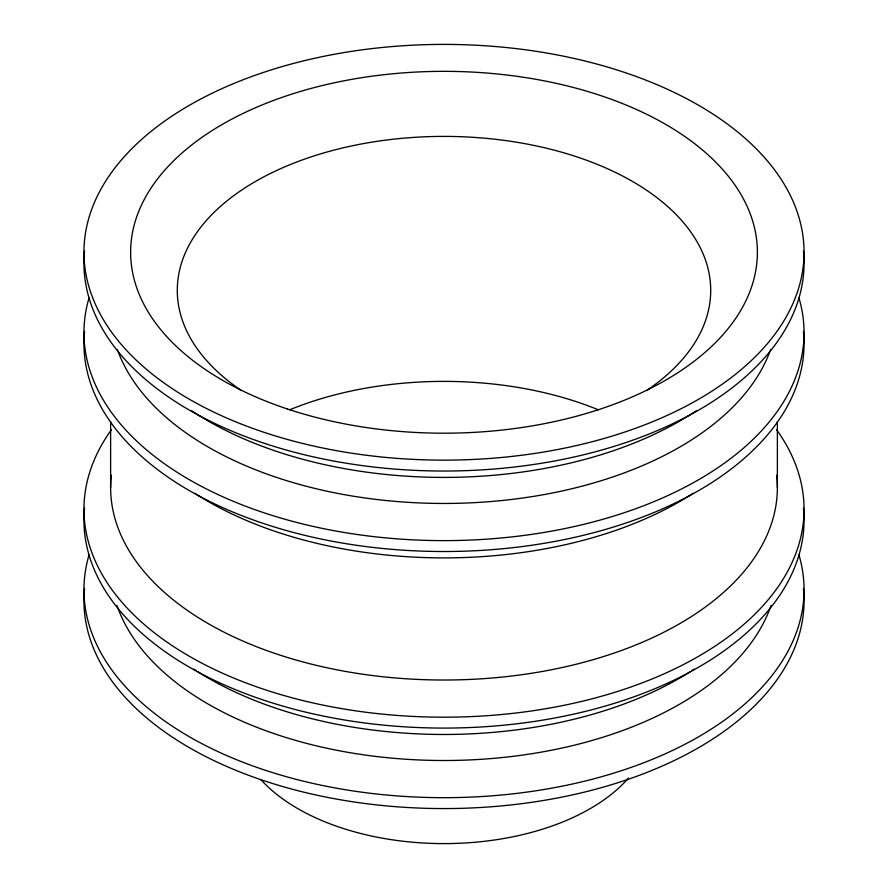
<?xml version="1.0" encoding="UTF-8"?>
<svg xmlns="http://www.w3.org/2000/svg" width="888" height="888" viewBox="0 0 888 888"><rect width="100%" height="100%" fill="white"/><g stroke="black" fill="none" stroke-linecap="round" stroke-linejoin="round"><path stroke-width="1.33" d="M777.377 421.678L777.377 487.545M110.623 421.678L110.623 487.545M289.666 409.79A266.7 153.979 0 0 1 598.334 409.79M241.192 390.387A266.7 153.979 0 0 1 260.417 178.688A266.7 153.979 0 0 1 627.583 178.688A266.7 153.979 0 0 1 646.808 390.387M770.973 605.583A333.377 192.474 0 0 1 444 760.505A333.377 192.474 0 0 1 117.027 605.583M798.911 297.758A360.051 207.87 0 0 1 444 540.626A360.051 207.87 0 0 1 89.089 297.758M770.54 349.761A333.377 192.474 0 0 1 444 503.452A333.377 192.474 0 0 1 117.46 349.761M693.206 493.273A333.377 192.474 0 0 1 194.794 493.273M776.689 475.191A333.377 192.474 0 0 1 444 680.019A333.377 192.474 0 0 1 111.311 475.191M694.294 669.13A333.377 192.474 0 0 1 692.118 670.54M689.921 671.95A333.377 192.474 0 0 1 198.079 671.95M195.882 670.54A333.377 192.474 0 0 1 193.706 669.13M803.429 250.927A360.051 207.87 0 0 1 444 471.029A360.051 207.87 0 0 1 84.571 250.927M803.429 331.402A360.051 207.87 0 0 1 444 551.515A360.051 207.87 0 0 1 84.571 331.402M776.645 429.781A360.051 207.87 0 0 1 444 717.193A360.051 207.87 0 0 1 111.355 429.781M803.429 507.969A360.051 207.87 0 0 1 444 728.082A360.051 207.87 0 0 1 84.571 507.969M803.429 588.455A360.051 207.87 0 0 1 444 808.568A360.051 207.87 0 0 1 84.571 588.455M696.436 410.656A333.377 192.474 0 0 1 191.564 410.656M798.911 554.811A360.051 207.87 0 0 1 444 797.679A360.051 207.87 0 0 1 89.089 554.811M628.493 778.088A206.693 119.336 0 0 1 445.621 843.6A206.693 119.336 0 0 1 260.994 779.742M240.071 423.587A360.051 207.87 0 0 0 802.941 268.587A360.051 207.87 0 0 0 289 64.646A360.051 207.87 0 0 0 240.071 423.587M287.312 408.957A313.375 180.93 0 0 0 757.375 252.27A313.375 180.93 0 0 0 287.312 95.582A313.375 180.93 0 0 0 287.312 408.957"/></g></svg>
